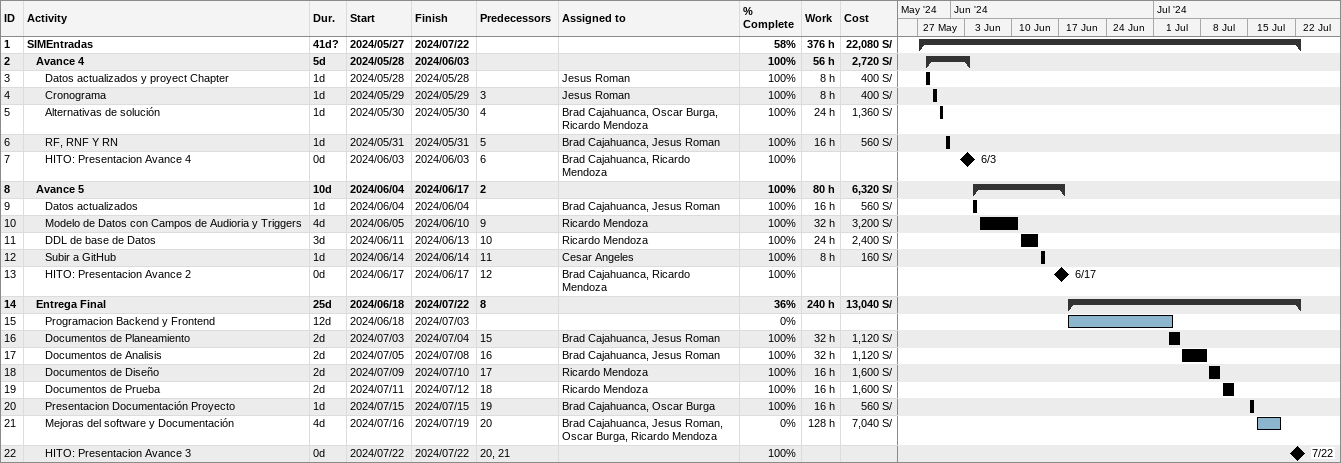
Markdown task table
| ID | Level | Task | Duration | Start | Finish | Predecessors | Resources | % complete | Work (h) | Cost (S/) |
|---|---|---|---|---|---|---|---|---|---|---|
| 1 | 1 | **SIMEntradas** | 41d? | 2024-05-27 | 2024-07-22 |  |  | 58 | 376 | 22080 |
| 2 | 2 | **Avance 4** | 5d | 2024-05-28 | 2024-06-03 |  |  | 100 | 56 | 2720 |
| 3 | 3 | Datos actualizados y proyect Chapter | 1d | 2024-05-28 | 2024-05-28 |  | Jesus Roman | 100 | 8 | 400 |
| 4 | 3 | Cronograma | 1d | 2024-05-29 | 2024-05-29 | 3 | Jesus Roman | 100 | 8 | 400 |
| 5 | 3 | Alternativas de solución | 1d | 2024-05-30 | 2024-05-30 | 4 | Brad Cajahuanca, Oscar Burga, Ricardo Mendoza | 100 | 24 | 1360 |
| 6 | 3 | RF, RNF Y RN | 1d | 2024-05-31 | 2024-05-31 | 5 | Brad Cajahuanca, Jesus Roman | 100 | 16 | 560 |
| 7 | 3 | HITO: Presentacion Avance 4 | 0d | 2024-06-03 | 2024-06-03 | 6 | Brad Cajahuanca, Ricardo Mendoza | 100 |  |  |
| 8 | 2 | **Avance 5** | 10d | 2024-06-04 | 2024-06-17 | 2 |  | 100 | 80 | 6320 |
| 9 | 3 | Datos actualizados | 1d | 2024-06-04 | 2024-06-04 |  | Brad Cajahuanca, Jesus Roman | 100 | 16 | 560 |
| 10 | 3 | Modelo de Datos con Campos de Audioria y Triggers | 4d | 2024-06-05 | 2024-06-10 | 9 | Ricardo Mendoza | 100 | 32 | 3200 |
| 11 | 3 | DDL de base de Datos | 3d | 2024-06-11 | 2024-06-13 | 10 | Ricardo Mendoza | 100 | 24 | 2400 |
| 12 | 3 | Subir a GitHub | 1d | 2024-06-14 | 2024-06-14 | 11 | Cesar Angeles | 100 | 8 | 160 |
| 13 | 3 | HITO: Presentacion Avance 2 | 0d | 2024-06-17 | 2024-06-17 | 12 | Brad Cajahuanca, Ricardo Mendoza | 100 |  |  |
| 14 | 2 | **Entrega Final** | 25d | 2024-06-18 | 2024-07-22 | 8 |  | 36 | 240 | 13040 |
| 15 | 3 | Programacion Backend y Frontend | 12d | 2024-06-18 | 2024-07-03 |  |  | 0 |  |  |
| 16 | 3 | Documentos de Planeamiento | 2d | 2024-07-03 | 2024-07-04 | 15 | Brad Cajahuanca, Jesus Roman | 100 | 32 | 1120 |
| 17 | 3 | Documentos de Analisis | 2d | 2024-07-05 | 2024-07-08 | 16 | Brad Cajahuanca, Jesus Roman | 100 | 32 | 1120 |
| 18 | 3 | Documentos de Diseño | 2d | 2024-07-09 | 2024-07-10 | 17 | Ricardo Mendoza | 100 | 16 | 1600 |
| 19 | 3 | Documentos de Prueba | 2d | 2024-07-11 | 2024-07-12 | 18 | Ricardo Mendoza | 100 | 16 | 1600 |
| 20 | 3 | Presentacion Documentación Proyecto | 1d | 2024-07-15 | 2024-07-15 | 19 | Brad Cajahuanca, Oscar Burga | 100 | 16 | 560 |
| 21 | 3 | Mejoras del software y Documentación | 4d | 2024-07-16 | 2024-07-19 | 20 | Brad Cajahuanca, Jesus Roman, Oscar Burga, Ricardo Mendoza | 0 | 128 | 7040 |
| 22 | 3 | HITO: Presentacion Avance 3 | 0d | 2024-07-22 | 2024-07-22 | 20, 21 |  | 100 |  |  |
